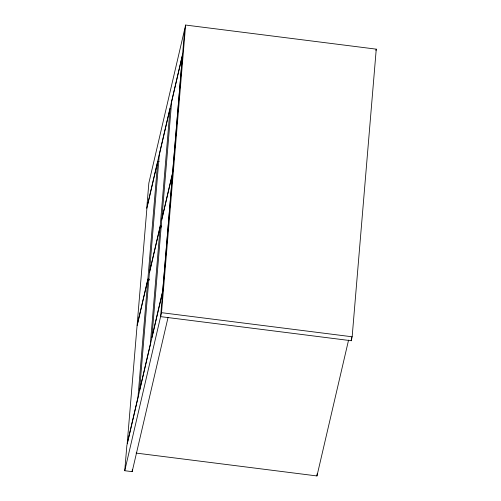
<?xml version="1.0" encoding="UTF-8"?>
<svg xmlns="http://www.w3.org/2000/svg" width="501" height="501" viewBox="0 0 501 501"><rect width="100%" height="100%" fill="white"/><g stroke="black" fill="none" stroke-linecap="round" stroke-linejoin="round"><path stroke-width="0.75" d="M168.023 317.565L132.164 471.654L124.749 470.721L126.859 445.552L162.719 291.463M147.814 279.815L137.963 397.381L127.185 443.704L137.036 326.132L147.814 279.815L149.292 280.003M157.721 161.529L146.943 207.846L137.092 325.418L147.87 279.095L157.721 161.529L159.205 161.717M132.164 471.654L132.358 469.368M160.17 226.721L150.319 344.287L139.535 390.611L149.386 273.039L160.17 226.721L161.648 226.909M160.226 226.001L170.077 108.435L159.299 154.753L149.448 272.325L160.226 226.001L161.71 226.189M184.706 29.002L160.608 316.632L351.232 340.736L352.153 336.785L376.251 49.154L185.627 25.05L148.847 183.09L146.743 208.259L182.602 54.171M124.749 470.721L161.529 312.68L185.627 25.05M136.072 453.073L316.958 475.95L317.133 473.852M351.232 340.736L351.489 337.618M375.944 50.476L376.251 49.154M316.958 475.95L348.571 340.079M147.87 279.095L149.354 279.282M161.529 312.68L352.153 336.785M161.742 219.945L151.891 337.517L162.675 291.194L172.526 173.628L161.742 219.945M171.655 101.659L161.804 219.231L172.582 172.908L182.433 55.342L171.655 101.659"/></g></svg>
